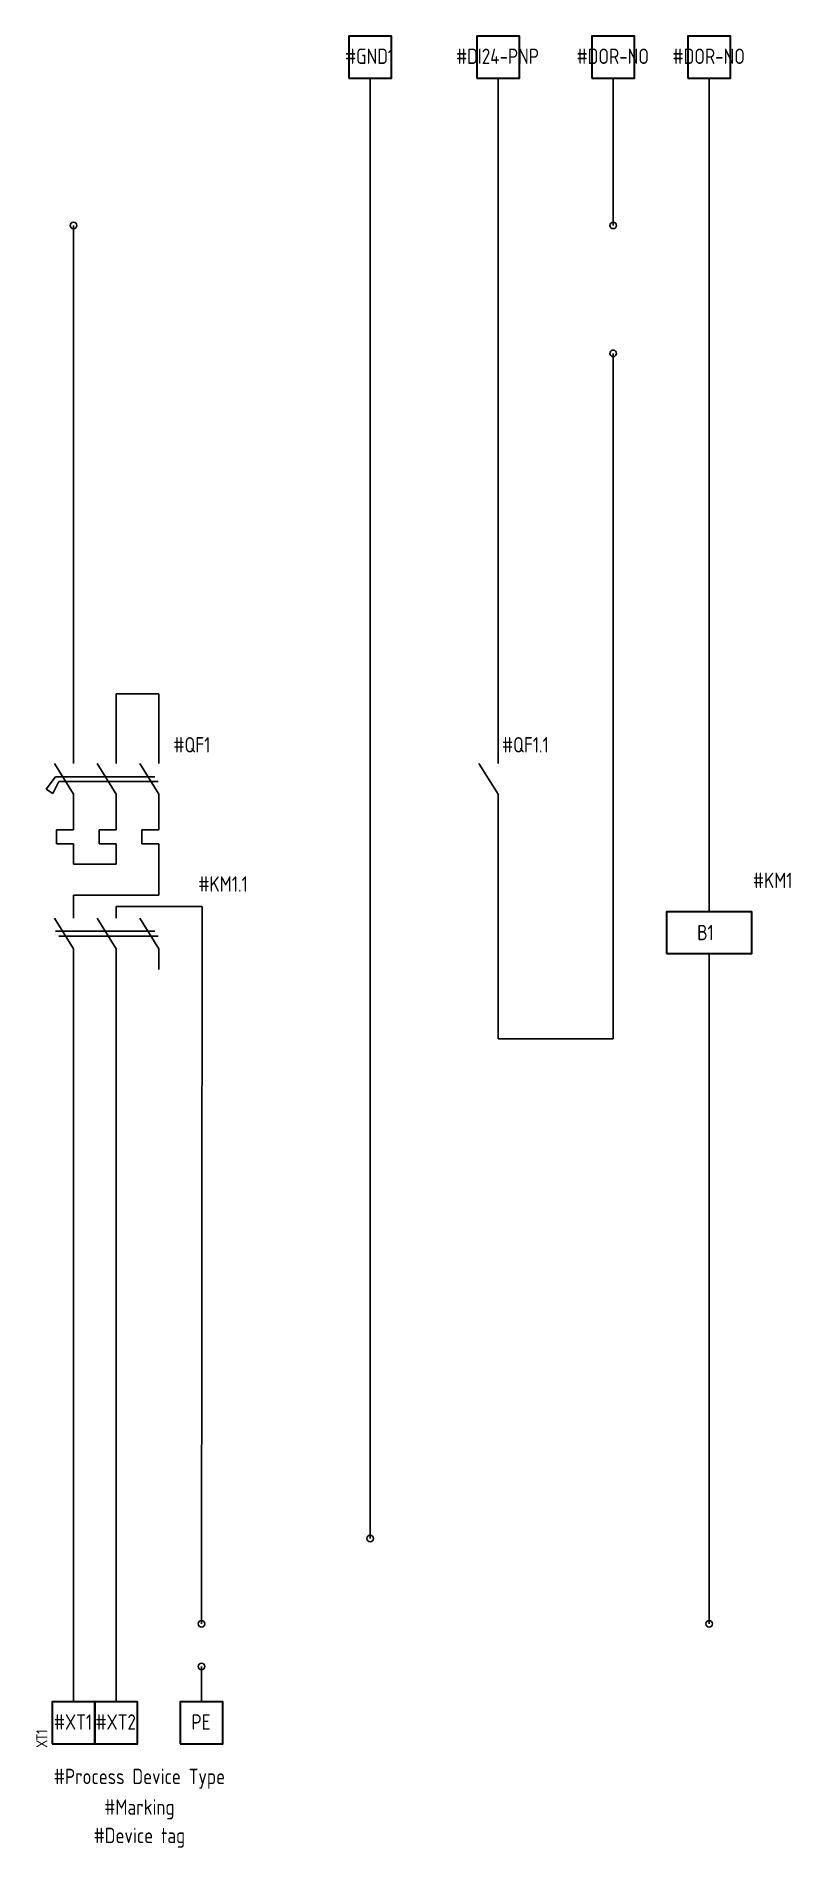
# Model space of a CAD drawing. Header units: millimetres. Extents: x 4483 to 4778, y 5943 to 6155.
# Drawn here: x 4689.8 to 4778.3, y 5942.6 to 6155 of the extents above; entities outside this region: 23.
import ezdxf

# ---------------------------------------------------------------- set-up
doc = ezdxf.new("R2010")
doc.units = ezdxf.units.MM
for name, color, linetype in [('Headers', 7, 'Continuous'), ('XT1', 7, 'Continuous'), ('XT7', 7, 'Continuous'), ('Кабель', 7, 'Continuous')]:
    doc.layers.add(name, color=color, linetype=linetype)
doc.layers.add('Слой1', color=7, linetype='Continuous', lineweight=30)
doc.styles.add('GOST_A', font='GOST_0.TTF')
pattern_1 = [(37.5, (5, -6.084), (-1.60003, 48.94132), [0, -38.608, 0, -43.18, 0, -41.275]), (7.5, (5, -6.084), (44.95233, 71.6825), [0, -20.828, 0, -34.798, 0, -13.335]), (327.5, (-26.24, -6.084), (79.09924, 0.14372), [0, -12.7, 0, -45.72, 0, -59.69]), (317.5, (-26.24, -6.084), (76.35565, 22.29293), [0, -6.35, 0, -29.972, 0, -34.29])]
pattern_2 = [(37.5, (10, -11.084), (-1.60003, 48.94132), [0, -38.608, 0, -43.18, 0, -41.275]), (7.5, (10, -11.084), (44.95233, 71.6825), [0, -20.828, 0, -34.798, 0, -13.335]), (327.5, (-21.24, -11.084), (79.09924, 0.14372), [0, -12.7, 0, -45.72, 0, -59.69]), (317.5, (-21.24, -11.084), (76.35565, 22.29293), [0, -6.35, 0, -29.972, 0, -34.29])]
pattern_3 = [(37.5, (0.535, 0.098), (-1.60003, 48.94132), [0, -38.608, 0, -43.18, 0, -41.275]), (7.5, (0.535, 0.1), (44.95233, 71.6825), [0, -20.828, 0, -34.798, 0, -13.335]), (327.5, (-30.707, 0.1), (79.09924, 0.14372), [0, -12.7, 0, -45.72, 0, -59.69]), (317.5, (-30.71, 0.1), (76.35565, 22.29293), [0, -6.35, 0, -29.972, 0, -34.29])]
pattern_4 = [(37.5, (0.322, 0.16), (-1.60003, 48.94132), [0, -38.608, 0, -43.18, 0, -41.275]), (7.5, (0.32, 0.16), (44.95233, 71.6825), [0, -20.828, 0, -34.798, 0, -13.335]), (327.5, (-30.92, 0.16), (79.09924, 0.14372), [0, -12.7, 0, -45.72, 0, -59.69]), (317.5, (-30.92, 0.16), (76.35565, 22.29293), [0, -6.35, 0, -29.972, 0, -34.29])]

msp = doc.modelspace()

# ---------------------------------------------------------------- hatches: boundary and pattern name
at = {"layer": 'Слой1', "lineweight": -3}
h = msp.add_hatch(dxfattribs=at)
h.set_pattern_fill('AR-SAND', color=256)
h.set_pattern_definition([(37.5, (192.486, 174.038), (-1.60003, 48.94132), [0, -38.608, 0, -43.18, 0, -41.275]), (7.5, (192.486, 174.04), (44.9523, 71.6825), [0, -20.828, 0, -34.798, 0, -13.335]), (327.5, (161.244, 174.04), (79.09924, 0.14372), [0, -12.7, 0, -45.72, 0, -59.69]), (317.5, (161.244, 174.04), (76.35565, 22.29293), [0, -6.35, 0, -29.972, 0, -34.29])])
h.paths.add_polyline_path([(4694.59, 6132.81, 1), (4693.82, 6132.81, 1)])
h = msp.add_hatch(dxfattribs=at)
h.set_pattern_fill('AR-SAND', color=256)
h.set_pattern_definition([(37.5, (255.74, 174.038), (-1.60003, 48.94132), [0, -38.608, 0, -43.18, 0, -41.275]), (7.5, (255.74, 174.04), (44.9523, 71.6825), [0, -20.828, 0, -34.798, 0, -13.335]), (327.5, (224.5, 174.04), (79.09924, 0.14372), [0, -12.7, 0, -45.72, 0, -59.69]), (317.5, (224.5, 174.04), (76.35565, 22.29293), [0, -6.35, 0, -29.972, 0, -34.29])])
h.paths.add_polyline_path([(4757.85, 6132.81, 1), (4757.08, 6132.81, 1)])
h = msp.add_hatch(dxfattribs=at)
h.set_pattern_fill('AR-SAND', color=256)
h.set_pattern_definition([(37.5, (-1.567, -0.148), (-1.60003, 48.94132), [0, -38.608, 0, -43.18, 0, -41.275]), (7.5, (-1.57, -0.15), (44.95233, 71.6825), [0, -20.828, 0, -34.798, 0, -13.335]), (327.5, (-32.81, -0.15), (79.09924, 0.14372), [0, -12.7, 0, -45.72, 0, -59.69]), (317.5, (-32.81, -0.15), (76.35565, 22.29293), [0, -6.35, 0, -29.972, 0, -34.29])])
h.paths.add_polyline_path([(4483.15, 6127.95, 1), (4483.92, 6127.95, 1)])
h = msp.add_hatch(dxfattribs=at)
h.set_pattern_fill('AR-SAND', color=256)
h.set_pattern_definition([(37.5, (-0.368, -0.234), (-1.60003, 48.94132), [0, -38.608, 0, -43.18, 0, -41.275]), (7.5, (-0.37, -0.234), (44.95233, 71.6825), [0, -20.828, 0, -34.798, 0, -13.335]), (327.5, (-31.61, -0.234), (79.09924, 0.14372), [0, -12.7, 0, -45.72, 0, -59.69]), (317.5, (-31.61, -0.234), (76.35565, 22.29293), [0, -6.35, 0, -29.972, 0, -34.29])])
h.paths.add_polyline_path([(4484.35, 6127.86, 1), (4485.12, 6127.86, 1)])
h = msp.add_hatch(dxfattribs=at)
h.set_pattern_fill('AR-SAND', color=256)
h.set_pattern_definition([(37.5, (-0.205, -0.163), (-1.60003, 48.94132), [0, -38.608, 0, -43.18, 0, -41.275]), (7.5, (-0.205, -0.16), (44.95233, 71.6825), [0, -20.828, 0, -34.798, 0, -13.335]), (327.5, (-31.447, -0.163), (79.09924, 0.14372), [0, -12.7, 0, -45.72, 0, -59.69]), (317.5, (-31.45, -0.16), (76.35565, 22.29293), [0, -6.35, 0, -29.972, 0, -34.29])])
h.paths.add_polyline_path([(4484.51, 6127.93, 1), (4485.28, 6127.93, 1)])
h = msp.add_hatch(dxfattribs=at)
h.set_pattern_fill('AR-SAND', color=256)
h.set_pattern_definition([(37.5, (-0.198, -0.163), (-1.60003, 48.94132), [0, -38.608, 0, -43.18, 0, -41.275]), (7.5, (-0.2, -0.16), (44.95233, 71.6825), [0, -20.828, 0, -34.798, 0, -13.335]), (327.5, (-31.44, -0.163), (79.09924, 0.14372), [0, -12.7, 0, -45.72, 0, -59.69]), (317.5, (-31.44, -0.16), (76.35565, 22.29293), [0, -6.35, 0, -29.972, 0, -34.29])])
h.paths.add_polyline_path([(4484.52, 6127.93, 1), (4485.29, 6127.93, 1)])
h = msp.add_hatch(dxfattribs=at)
h.set_pattern_fill('AR-SAND', color=256)
h.set_pattern_definition(pattern_4)
h.paths.add_polyline_path([(4485.04, 6128.26, 1), (4485.81, 6128.26, 1)])
h = msp.add_hatch(dxfattribs=at)
h.set_pattern_fill('AR-SAND', color=256)
h.set_pattern_definition(pattern_4)
h.paths.add_polyline_path([(4485.04, 6128.26, 1), (4485.81, 6128.26, 1)])
h = msp.add_hatch(dxfattribs=at)
h.set_pattern_fill('AR-SAND', color=256)
h.set_pattern_definition(pattern_3)
h.paths.add_polyline_path([(4485.25, 6128.19, 1), (4486.02, 6128.19, 1)])
h = msp.add_hatch(dxfattribs=at)
h.set_pattern_fill('AR-SAND', color=256)
h.set_pattern_definition(pattern_3)
h.paths.add_polyline_path([(4485.25, 6128.19, 1), (4486.02, 6128.19, 1)])
h = msp.add_hatch(dxfattribs=at)
h.set_pattern_fill('AR-SAND', color=256)
h.set_pattern_definition(pattern_3)
h.paths.add_polyline_path([(4485.25, 6128.19, 1), (4486.02, 6128.19, 1)])
h = msp.add_hatch(dxfattribs=at)
h.set_pattern_fill('AR-SAND', color=256)
h.set_pattern_definition(pattern_3)
h.paths.add_polyline_path([(4485.25, 6128.19, 1), (4486.02, 6128.19, 1)])
h = msp.add_hatch(dxfattribs=at)
h.set_pattern_fill('AR-SAND', color=256)
h.set_pattern_definition(pattern_3)
h.paths.add_polyline_path([(4485.25, 6128.19, 1), (4486.02, 6128.19, 1)])
h = msp.add_hatch(dxfattribs=at)
h.set_pattern_fill('AR-SAND', color=256)
h.set_pattern_definition([(37.5, (0.694, 0.063), (-1.60003, 48.94132), [0, -38.608, 0, -43.18, 0, -41.275]), (7.5, (0.694, 0.063), (44.95233, 71.6825), [0, -20.828, 0, -34.798, 0, -13.335]), (327.5, (-30.548, 0.063), (79.09924, 0.14372), [0, -12.7, 0, -45.72, 0, -59.69]), (317.5, (-30.55, 0.06), (76.35565, 22.29293), [0, -6.35, 0, -29.972, 0, -34.29])])
h.paths.add_polyline_path([(4485.41, 6128.16, 1), (4486.18, 6128.16, 1)])
h = msp.add_hatch(dxfattribs=at)
h.set_pattern_fill('AR-SAND', color=256)
h.set_pattern_definition([(37.5, (0.885, -0.06), (-1.60003, 48.94132), [0, -38.608, 0, -43.18, 0, -41.275]), (7.5, (0.885, -0.06), (44.95233, 71.6825), [0, -20.828, 0, -34.798, 0, -13.335]), (327.5, (-30.357, -0.06), (79.09924, 0.14372), [0, -12.7, 0, -45.72, 0, -59.69]), (317.5, (-30.36, -0.06), (76.35565, 22.29293), [0, -6.35, 0, -29.972, 0, -34.29])])
h.paths.add_polyline_path([(4485.6, 6128.03, 1), (4486.37, 6128.03, 1)])
h = msp.add_hatch(dxfattribs=at)
h.set_pattern_fill('AR-SAND', color=256)
h.set_pattern_definition([(37.5, (1.176, -0.31), (-1.60003, 48.94132), [0, -38.608, 0, -43.18, 0, -41.275]), (7.5, (1.176, -0.31), (44.95233, 71.6825), [0, -20.828, 0, -34.798, 0, -13.335]), (327.5, (-30.066, -0.31), (79.09924, 0.14372), [0, -12.7, 0, -45.72, 0, -59.69]), (317.5, (-30.066, -0.31), (76.35565, 22.29293), [0, -6.35, 0, -29.972, 0, -34.29])])
h.paths.add_polyline_path([(4485.89, 6127.78, 1), (4486.66, 6127.78, 1)])
h = msp.add_hatch(dxfattribs=at)
h.set_pattern_fill('AR-SAND', color=256)
h.set_pattern_definition([(37.5, (-1.9, 5.91), (-1.60003, 48.94132), [0, -38.608, 0, -43.18, 0, -41.275]), (7.5, (-1.9, 5.91), (44.95233, 71.6825), [0, -20.828, 0, -34.798, 0, -13.335]), (327.5, (-33.143, 5.91), (79.09924, 0.14372), [0, -12.7, 0, -45.72, 0, -59.69]), (317.5, (-33.14, 5.91), (76.35565, 22.29293), [0, -6.35, 0, -29.972, 0, -34.29])])
h.paths.add_polyline_path([(4484.71, 6127.01, 1), (4485.48, 6127.01, 1)])
h = msp.add_hatch(dxfattribs=at)
h.set_pattern_fill('AR-SAND', color=256)
h.set_pattern_definition(pattern_1)
h.paths.add_polyline_path([(4489.71, 6122.01, 1), (4490.48, 6122.01, 1)])
h = msp.add_hatch(dxfattribs=at)
h.set_pattern_fill('AR-SAND', color=256)
h.set_pattern_definition(pattern_1)
h.paths.add_polyline_path([(4489.71, 6122.01, 1), (4490.48, 6122.01, 1)])
h = msp.add_hatch(dxfattribs=at)
h.set_pattern_fill('AR-SAND', color=256)
h.set_pattern_definition([(37.5, (3.1, 0.91), (-1.60003, 48.94132), [0, -38.608, 0, -43.18, 0, -41.275]), (7.5, (3.1, 0.91), (44.95233, 71.6825), [0, -20.828, 0, -34.798, 0, -13.335]), (327.5, (-28.143, 0.91), (79.09924, 0.14372), [0, -12.7, 0, -45.72, 0, -59.69]), (317.5, (-28.14, 0.91), (76.35565, 22.29293), [0, -6.35, 0, -29.972, 0, -34.29])])
h.paths.add_polyline_path([(4489.71, 6122.01, 1), (4490.48, 6122.01, 1)])
h = msp.add_hatch(dxfattribs=at)
h.set_pattern_fill('AR-SAND', color=256)
h.set_pattern_definition(pattern_2)
h.paths.add_polyline_path([(4494.71, 6117.01, 1), (4495.48, 6117.01, 1)])
h = msp.add_hatch(dxfattribs=at)
h.set_pattern_fill('AR-SAND', color=256)
h.set_pattern_definition(pattern_2)
h.paths.add_polyline_path([(4494.71, 6117.01, 1), (4495.48, 6117.01, 1)])
h = msp.add_hatch(dxfattribs=at)
h.set_pattern_fill('AR-SAND', color=256)
h.set_pattern_definition([(37.5, (8.1, -4.09), (-1.60003, 48.94132), [0, -38.608, 0, -43.18, 0, -41.275]), (7.5, (8.1, -4.09), (44.95233, 71.6825), [0, -20.828, 0, -34.798, 0, -13.335]), (327.5, (-23.143, -4.09), (79.09924, 0.14372), [0, -12.7, 0, -45.72, 0, -59.69]), (317.5, (-23.14, -4.09), (76.35565, 22.29293), [0, -6.35, 0, -29.972, 0, -34.29])])
h.paths.add_polyline_path([(4494.71, 6117.01, 1), (4495.48, 6117.01, 1)])
h = msp.add_hatch(dxfattribs=at)
h.set_pattern_fill('AR-SAND', color=256)
h.set_pattern_definition([(37.5, (255.74, 159.038), (-1.60003, 48.94132), [0, -38.608, 0, -43.18, 0, -41.275]), (7.5, (255.74, 159.04), (44.9523, 71.6825), [0, -20.828, 0, -34.798, 0, -13.335]), (327.5, (224.5, 159.04), (79.09924, 0.14372), [0, -12.7, 0, -45.72, 0, -59.69]), (317.5, (224.5, 159.04), (76.35565, 22.29293), [0, -6.35, 0, -29.972, 0, -34.29])])
h.paths.add_polyline_path([(4757.85, 6117.81, 1), (4757.08, 6117.81, 1)])
h = msp.add_hatch(dxfattribs=at)
h.set_pattern_fill('AR-SAND', color=256)
h.set_pattern_definition([(37.5, (227.236, 20.127), (-1.60003, 48.94132), [0, -38.608, 0, -43.18, 0, -41.275]), (7.5, (227.236, 20.127), (44.9523, 71.6825), [0, -20.828, 0, -34.798, 0, -13.335]), (327.5, (195.994, 20.127), (79.09924, 0.14372), [0, -12.7, 0, -45.72, 0, -59.69]), (317.5, (195.994, 20.127), (76.35565, 22.29293), [0, -6.35, 0, -29.972, 0, -34.29])])
h.paths.add_polyline_path([(4728.57, 5978.9, 1), (4729.34, 5978.9, 1)])
h = msp.add_hatch(dxfattribs=at)
h.set_pattern_fill('AR-SAND', color=256)
h.set_pattern_definition([(37.5, (207.486, 10.127), (-1.60003, 48.94132), [0, -38.608, 0, -43.18, 0, -41.275]), (7.5, (207.486, 10.127), (44.9523, 71.6825), [0, -20.828, 0, -34.798, 0, -13.335]), (327.5, (176.244, 10.127), (79.09924, 0.14372), [0, -12.7, 0, -45.72, 0, -59.69]), (317.5, (176.244, 10.127), (76.35565, 22.29293), [0, -6.35, 0, -29.972, 0, -34.29])])
h.paths.add_polyline_path([(4709.59, 5968.9, 1), (4708.82, 5968.9, 1)])
h = msp.add_hatch(dxfattribs=at)
h.set_pattern_fill('AR-SAND', color=256)
h.set_pattern_definition([(37.5, (266.98, 10.127), (-1.60003, 48.94132), [0, -38.608, 0, -43.18, 0, -41.275]), (7.5, (266.98, 10.127), (44.9523, 71.6825), [0, -20.828, 0, -34.798, 0, -13.335]), (327.5, (235.74, 10.127), (79.09924, 0.14372), [0, -12.7, 0, -45.72, 0, -59.69]), (317.5, (235.74, 10.127), (76.35565, 22.29293), [0, -6.35, 0, -29.972, 0, -34.29])])
h.paths.add_polyline_path([(4769.09, 5968.9, 1), (4768.32, 5968.9, 1)])
h = msp.add_hatch(dxfattribs=at)
h.set_pattern_fill('AR-SAND', color=256)
h.set_pattern_definition([(37.5, (207.486, 5.127), (-1.60003, 48.94132), [0, -38.608, 0, -43.18, 0, -41.275]), (7.5, (207.486, 5.127), (44.9523, 71.6825), [0, -20.828, 0, -34.798, 0, -13.335]), (327.5, (176.244, 5.127), (79.09924, 0.14372), [0, -12.7, 0, -45.72, 0, -59.69]), (317.5, (176.244, 5.127), (76.35565, 22.29293), [0, -6.35, 0, -29.972, 0, -34.29])])
h.paths.add_polyline_path([(4709.59, 5963.9, 1), (4708.82, 5963.9, 1)])
h = msp.add_hatch(dxfattribs=at)
h.set_pattern_fill('AR-SAND', color=256)
h.set_pattern_definition([(37.5, (0.48, 1.17), (-1.60003, 48.94132), [0, -38.608, 0, -43.18, 0, -41.275]), (7.5, (0.48, 1.17), (44.9523, 71.6825), [0, -20.828, 0, -34.798, 0, -13.335]), (327.5, (-30.76, 1.17), (79.09924, 0.14372), [0, -12.7, 0, -45.72, 0, -59.69]), (317.5, (-30.76, 1.17), (76.35565, 22.29293), [0, -6.35, 0, -29.972, 0, -34.29])])
h.paths.add_polyline_path([(4501.82, 5959.94, 1), (4502.59, 5959.94, 1)])
h = msp.add_hatch(dxfattribs=at)
h.set_pattern_fill('AR-SAND', color=256)
h.set_pattern_definition([(37.5, (5.33, 1.215), (-1.60003, 48.94132), [0, -38.608, 0, -43.18, 0, -41.275]), (7.5, (5.33, 1.215), (44.9523, 71.6825), [0, -20.828, 0, -34.798, 0, -13.335]), (327.5, (-25.912, 1.215), (79.09924, 0.14372), [0, -12.7, 0, -45.72, 0, -59.69]), (317.5, (-25.91, 1.215), (76.35565, 22.29293), [0, -6.35, 0, -29.972, 0, -34.29])])
h.paths.add_polyline_path([(4505.04, 5959.31, 1), (4505.81, 5959.31, 1)])

# ---------------------------------------------------------------- linework, layer by layer
at = {"layer": 'Кабель'}
for p, q in [((4728.96, 6150.08), (4728.96, 5978.9)), ((4743.96, 6150.08), (4743.96, 6069.73)), ((4757.46, 6150.08), (4757.46, 6132.81)), ((4768.7, 6150.08), (4768.7, 6052.36)), ((4694.21, 6132.81), (4694.21, 6069.73)), ((4757.46, 6117.81), (4757.46, 6037.47)), ((4699.21, 6077.91), (4699.21, 6069.73)), ((4704.21, 6077.91), (4704.21, 6069.73)), ((4694.21, 6066.13), (4694.21, 6061.97)), ((4699.21, 6066.13), (4699.21, 6061.97)), ((4704.21, 6066.13), (4704.21, 6061.97)), ((4743.96, 6066.13), (4743.96, 6061.97)), ((4694.21, 6060.33), (4694.21, 6057.92)), ((4699.21, 6060.33), (4699.21, 6057.92)), ((4704.21, 6060.33), (4704.21, 6054.32)), ((4743.96, 6061.97), (4743.96, 6037.47)), ((4709.29, 6052.97), (4709.21, 5968.9)), ((4694.21, 6048.02), (4694.21, 5963.9)), ((4699.21, 6048.02), (4699.21, 5963.9)), ((4768.7, 6047.46), (4768.7, 5968.9)), ((4694.21, 5963.9), (4694.21, 5959.74)), ((4699.21, 5963.9), (4699.21, 5959.74)), ((4709.21, 5963.9), (4709.21, 5959.74))]:
    msp.add_line(p, q, dxfattribs=at)
at = {"layer": 'Слой1', "lineweight": -3}
for p, q in [((4699.21, 6077.91), (4704.21, 6077.91)), ((4691.96, 6069.73), (4694.21, 6066.13)), ((4696.96, 6069.73), (4699.21, 6066.13)), ((4701.96, 6069.73), (4704.21, 6066.13)), ((4741.71, 6069.73), (4743.96, 6066.13)), ((4692.09, 6068.19), (4691.01, 6066.73)), ((4691.01, 6066.73), (4691.79, 6066.23)), ((4691.79, 6066.23), (4692.5, 6067.62)), ((4692.09, 6068.19), (4703.72, 6068.19)), ((4692.5, 6067.62), (4704.13, 6067.62)), ((4743.96, 6061.97), (4743.96, 6064.05)), ((4694.21, 6061.97), (4692.22, 6061.97)), ((4692.22, 6061.97), (4692.22, 6060.33)), ((4692.22, 6060.33), (4694.21, 6060.33)), ((4699.21, 6061.97), (4697.22, 6061.97)), ((4697.22, 6061.97), (4697.22, 6060.33)), ((4697.22, 6060.33), (4699.21, 6060.33)), ((4704.21, 6061.97), (4702.22, 6061.97)), ((4702.22, 6061.97), (4702.22, 6060.33)), ((4702.22, 6060.33), (4704.21, 6060.33)), ((4694.21, 6057.92), (4699.21, 6057.92)), ((4704.21, 6054.32), (4694.21, 6054.32)), ((4694.21, 6054.32), (4694.21, 6051.61)), ((4691.96, 6051.61), (4694.21, 6048.02)), ((4696.96, 6051.61), (4699.21, 6048.02)), ((4699.21, 6052.97), (4699.21, 6051.61)), ((4699.21, 6052.97), (4709.29, 6052.97)), ((4701.96, 6051.61), (4704.21, 6048.02)), ((4692.09, 6050.07), (4703.72, 6050.07)), ((4692.5, 6049.5), (4704.13, 6049.5)), ((4704.21, 6048.02), (4704.21, 6045.58)), ((4743.96, 6037.47), (4757.46, 6037.47))]:
    msp.add_line(p, q, dxfattribs=at)
at = {"layer": 'Слой1', "color": 7, "lineweight": 30}
for points in [[(4726.46, 6150.08), (4731.46, 6150.08), (4731.46, 6154.98), (4726.46, 6154.98)], [(4741.46, 6150.08), (4746.46, 6150.08), (4746.46, 6154.98), (4741.46, 6154.98)], [(4754.96, 6150.08), (4759.96, 6150.08), (4759.96, 6154.98), (4754.96, 6154.98)], [(4766.2, 6150.08), (4771.2, 6150.08), (4771.2, 6154.98), (4766.2, 6154.98)], [(4763.7, 6047.46), (4773.7, 6047.46), (4773.7, 6052.36), (4763.7, 6052.36)], [(4691.71, 5954.83), (4696.71, 5954.83), (4696.71, 5959.74), (4691.71, 5959.74)], [(4696.71, 5954.83), (4701.71, 5954.83), (4701.71, 5959.74), (4696.71, 5959.74)], [(4706.71, 5954.83), (4711.71, 5954.83), (4711.71, 5959.74), (4706.71, 5959.74)]]:
    msp.add_lwpolyline(points, close=True, dxfattribs=at)
at = {"layer": 'Слой1', "lineweight": -3}
for centre in [(4694.21, 6132.81), (4757.46, 6132.81), (4757.46, 6117.81), (4728.96, 5978.9), (4709.21, 5968.9), (4768.7, 5968.9), (4709.21, 5963.9)]:
    msp.add_circle(centre, 0.384, dxfattribs=at)

# ---------------------------------------------------------------- texts
at = {"layer": 'Headers', "lineweight": -3, "char_height": 1.8, "attachment_point": 1, "style": 'GOST_A'}
for s, insert in [('\\pxqc;#Process Device Type', (4690.87, 5951.91)), ('\\pxqc;#Marking', (4690.87, 5948.32)), ('\\pxqc;#Device tag', (4690.87, 5944.99))]:
    msp.add_mtext_dynamic_manual_height_columns(s, width=22.1167, gutter_width=15, heights=[7.1], dxfattribs=dict(at, insert=insert))
at = {"layer": 'XT1', "lineweight": -3, "char_height": 1.8, "attachment_point": 1, "style": 'GOST_A'}
for s, insert in [('\\pxqc;#GND1', (4727.08, 6153.53)), ('\\pxqc;#DI24-PNP', (4742.08, 6153.53)), ('\\pxqc;#DOR-NO', (4755.59, 6153.53)), ('\\pxqc;#DOR-NO', (4766.83, 6153.53))]:
    msp.add_mtext_dynamic_manual_height_columns(s, width=3.6299, gutter_width=15, heights=[1.76], dxfattribs=dict(at, insert=insert))
at = {"layer": 'XT7', "lineweight": -3, "char_height": 1.8, "attachment_point": 1, "style": 'GOST_A'}
for s, insert in [('\\pxqc;#XT1', (4692.33, 5958.29)), ('\\pxqc;#XT2', (4697.33, 5958.29))]:
    msp.add_mtext_dynamic_manual_height_columns(s, width=3.6299, gutter_width=15, heights=[1.76], dxfattribs=dict(at, insert=insert))
at = {"layer": 'Слой1', "lineweight": -3, "char_height": 1.8, "attachment_point": 1, "style": 'GOST_A'}
for s, insert in [('\\pxqc;#QF1', (4706.26, 6072.83)), ('\\pxqc;#QF1.1', (4745.35, 6072.83)), ('\\pxqc;#KM1.1', (4709.92, 6056.51)), ('\\pxqc;#KM1', (4774.33, 6056.94)), ('В1', (4767.29, 6050.82)), ('\\pxqc;РЕ', (4707.33, 5958.29))]:
    msp.add_mtext_dynamic_manual_height_columns(s, width=3.6299, gutter_width=15, heights=[1.76], dxfattribs=dict(at, insert=insert))
at = {"layer": 'Слой1', "lineweight": -3, "insert": (4689.84, 5954.43), "char_height": 1.3, "attachment_point": 1, "rotation": 90, "style": 'GOST_A'}
msp.add_mtext_dynamic_manual_height_columns('ХТ1', width=3.6299, gutter_width=15, heights=[1.76], dxfattribs=at)

doc.saveas('drawing.dxf')
